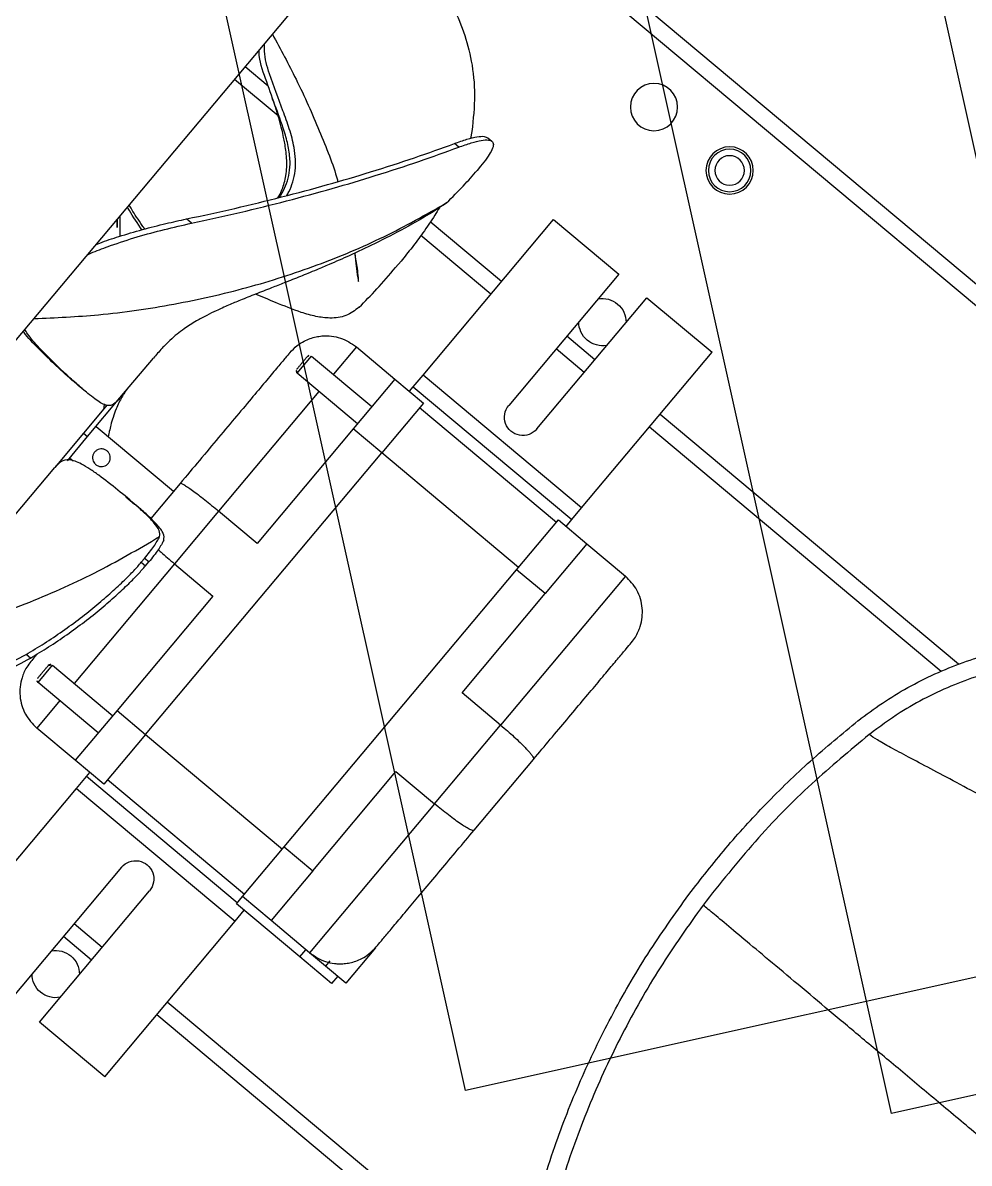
# Model space of a CAD drawing. Header units: metres. Extents: x 822482 to 822767, y 9662202 to 9662512.
# Drawn here: x 822652.085 to 822652.2476, y 9662450.0434 to 9662450.2394 of the extents above; entities that cross this region are included whole.
import ezdxf

# ---------------------------------------------------------------- set-up
doc = ezdxf.new("R2010")
doc.units = ezdxf.units.M
doc.layers.add('ARQ_NE_COTAS', color=7, linetype='Continuous', true_color=0x000000)
doc.layers.add('ARQ_NE_EQUIPAMENTOS', color=7, linetype='Continuous')

# ---------------------------------------------------------------- blocks, each defined once
blk = doc.blocks.new('fermentadora')
at = {"color": 8, "linetype": 'Continuous', "lineweight": 25}
for p, q in [((2278.18447311232, 2191.632093976483), (2278.184441354881, 2191.555622887439)), ((2278.187316791171, 2191.632498376889), (2278.187284865299, 2191.555621706567)), ((2278.319130250453, 2191.62247238693), (2278.31910246551, 2191.555566964449)), ((2278.316286099423, 2191.620967432202), (2278.316258939959, 2191.555568145327)), ((2278.3000491259, 2191.618485384352), (2278.300030253692, 2191.618481472798)), ((2278.300648134843, 2191.61549815831), (2278.300667173524, 2191.615502100061)), ((2278.368279713145, 2191.615565196493), (2278.36821615662, 2191.462522733454)), ((2278.371123236805, 2191.615564015615), (2278.37105968028, 2191.462521552576)), ((2278.209483402319, 2191.577040466541), (2278.209481504481, 2191.572470521248)), ((2278.217430020017, 2191.577037166415), (2278.209483402319, 2191.577040466541)), ((2278.243779539209, 2191.577026223806), (2278.259680507457, 2191.577019620343)), ((2278.207857775763, 2191.575213161697), (2278.20785482357, 2191.568104355385)), ((2278.209482643183, 2191.57521248691), (2278.207857775763, 2191.575213161697)), ((2278.209481504481, 2191.572470521248), (2278.209480028383, 2191.568916114309)), ((2278.210622198515, 2191.572470047533), (2278.209481504481, 2191.572470521248)), ((2278.209480028383, 2191.568916114309), (2278.209476443576, 2191.5602839929)), ((2278.242891427126, 2191.568902238994), (2278.209480028383, 2191.568916114309)), ((2278.242887842319, 2191.560270117585), (2278.242891427126, 2191.568902238994)), ((2278.242891427126, 2191.568902238994), (2278.260561886799, 2191.568894900684)), ((2278.260561886799, 2191.568894900684), (2278.260558301993, 2191.560262779275)), ((2278.293973277976, 2191.568881025372), (2278.260561886799, 2191.568894900684)), ((2278.293969693169, 2191.560248903963), (2278.293973277976, 2191.568881025372)), ((2278.20785482357, 2191.568104355385), (2278.207848919181, 2191.553886740871)), ((2278.20785482357, 2191.568104355385), (2278.20947969099, 2191.568103680599)), ((2278.209476443576, 2191.5602839929), (2278.209473786601, 2191.553886066085)), ((2278.22064743357, 2191.560279353735), (2278.209476443576, 2191.5602839929)), ((2278.220644776595, 2191.553881426919), (2278.22064743357, 2191.560279353735)), ((2278.22064743357, 2191.560279353735), (2278.242887842319, 2191.560270117585)), ((2278.260558301993, 2191.560262779275), (2278.282798710742, 2191.560253543125)), ((2278.282798710742, 2191.560253543125), (2278.282796053767, 2191.55385561631)), ((2278.293969693169, 2191.560248903963), (2278.282798710742, 2191.560253543125)), ((2278.293967036194, 2191.553850977148), (2278.293969693169, 2191.560248903963)), ((2278.170528395442, 2191.555628665309), (2278.170522322356, 2191.541004833939)), ((2278.170528395442, 2191.555628665309), (2278.205418055205, 2191.555614176091)), ((2278.205403294234, 2191.520070140751), (2278.205418055205, 2191.555614176091)), ((2278.205418055205, 2191.555614176091), (2278.207849636143, 2191.555613166287)), ((2278.293967753156, 2191.555577402565), (2278.295485170252, 2191.555576772401)), ((2278.295470409281, 2191.520032737061), (2278.295485170252, 2191.555576772401)), ((2278.295485170252, 2191.555576772401), (2278.298125757619, 2191.5555756758)), ((2278.298125757619, 2191.5555756758), (2278.298110996648, 2191.520031640459)), ((2278.298125757619, 2191.5555756758), (2278.333015417383, 2191.555561186583)), ((2278.333009344298, 2191.540937355213), (2278.333015417383, 2191.555561186583)), ((2278.207848919181, 2191.553886740871), (2278.209473786601, 2191.553886066085)), ((2278.208057933177, 2191.55388665407), (2278.208043889168, 2191.520069044147)), ((2278.209473786601, 2191.553886066085), (2278.220644776595, 2191.553881426919)), ((2278.209981567128, 2191.55388585521), (2278.209968822084, 2191.523196120555)), ((2278.220124251024, 2191.523191903139), (2278.220136996068, 2191.553881637794)), ((2278.220644776595, 2191.553881426919), (2278.282796053767, 2191.55385561631)), ((2278.282796053767, 2191.55385561631), (2278.293967036194, 2191.553850977148)), ((2278.283303826727, 2191.553855405439), (2278.283291081684, 2191.523165670784)), ((2278.29344651819, 2191.523161453365), (2278.293459263234, 2191.553851188019)), ((2278.170522322356, 2191.541004833939), (2278.199973093523, 2191.540992603421)), ((2278.184435281796, 2191.54099905607), (2278.184432666995, 2191.534702683941)), ((2278.187278792214, 2191.540997875198), (2278.187276177413, 2191.534701503069)), ((2278.303558573131, 2191.540949585732), (2278.333009344298, 2191.540937355213)), ((2278.316252866874, 2191.540944313958), (2278.316250252073, 2191.534647941829)), ((2278.319096392424, 2191.540943133079), (2278.319093777624, 2191.534646760951)), ((2278.199970478722, 2191.534696231292), (2278.170519707556, 2191.534708461811)), ((2278.333006729497, 2191.534640983085), (2278.303555958331, 2191.534653213603)), ((2278.333000656412, 2191.520017151242), (2278.333006729497, 2191.534640983085)), ((2278.208953276163, 2191.523196542298), (2278.208950619188, 2191.516798615483)), ((2278.220124251024, 2191.523191903139), (2278.208953276163, 2191.523196542298)), ((2278.220121594049, 2191.516793976324), (2278.220124251024, 2191.523191903139)), ((2278.220124251024, 2191.523191903139), (2278.283291081684, 2191.523165670784)), ((2278.283291081684, 2191.523165670784), (2278.283288424709, 2191.516767743969)), ((2278.294462064111, 2191.523161031621), (2278.283291081684, 2191.523165670784)), ((2278.294459407136, 2191.516763104806), (2278.294462064111, 2191.523161031621)), ((2278.17051363447, 2191.520084629969), (2278.205403294234, 2191.520070140751)), ((2278.205403294234, 2191.520070140751), (2278.208043889168, 2191.520069044147)), ((2278.208043889168, 2191.520069044147), (2278.208951977198, 2191.52006866703)), ((2278.294460765146, 2191.520033156353), (2278.295470409281, 2191.520032737061)), ((2278.295470409281, 2191.520032737061), (2278.298110996648, 2191.520031640459)), ((2278.298110996648, 2191.520031640459), (2278.333000656412, 2191.520017151242)), ((2278.316244178987, 2191.520024109987), (2278.316237657555, 2191.504320669952)), ((2278.319087704539, 2191.520022929108), (2278.319081073719, 2191.504056087856)), ((2278.208950619188, 2191.516798615483), (2278.208947034381, 2191.508166493128)), ((2278.220121594049, 2191.516793976324), (2278.208950619188, 2191.516798615483)), ((2278.21510571213, 2191.516796059354), (2278.215100102961, 2191.503289327173)), ((2278.2189591593, 2191.503287724558), (2278.218964768469, 2191.516794456738)), ((2278.245797371485, 2191.516783313511), (2278.220121594049, 2191.516793976324)), ((2278.245793786678, 2191.508151191156), (2278.245797371485, 2191.516783313511)), ((2278.257612654839, 2191.516778406779), (2278.257609070032, 2191.508146284424)), ((2278.283288424709, 2191.516767743969), (2278.257612654839, 2191.516778406779)), ((2278.294459407136, 2191.516763104806), (2278.283288424709, 2191.516767743969)), ((2278.28444525029, 2191.516767263554), (2278.284439641121, 2191.503260531373)), ((2278.288298705026, 2191.503258928755), (2278.288304314195, 2191.516765660936)), ((2278.294455822329, 2191.508130982451), (2278.294459407136, 2191.516763104806)), ((2278.215102127323, 2191.508163936999), (2278.208947034381, 2191.508166493128)), ((2278.245793786678, 2191.508151191156), (2278.218961183662, 2191.508162334384)), ((2278.257609070032, 2191.508146284424), (2278.245793786678, 2191.508151191156)), ((2278.284441665483, 2191.508135141199), (2278.257609070032, 2191.508146284424)), ((2278.294455822329, 2191.508130982451), (2278.288300729388, 2191.508133538581)), ((2278.24233407715, 2191.503616503622), (2278.242334469731, 2191.504561829647)), ((2278.242334469731, 2191.504561829647), (2278.243197870654, 2191.504561471088)), ((2278.243197870654, 2191.504561471088), (2278.243197478072, 2191.503616145063)), ((2278.310681221676, 2191.504533446138), (2278.309230108868, 2191.504534048767)), ((2278.323381901746, 2191.50410982586), (2278.320718252296, 2191.503328156557)), ((2278.331980019498, 2191.504524601028), (2278.33102909056, 2191.504524995936)), ((2278.215100102961, 2191.503289327173), (2278.2189591593, 2191.503287724558)), ((2278.24233407715, 2191.503616503622), (2278.243197478072, 2191.503616145063)), ((2278.284439641121, 2191.503260531373), (2278.288298705026, 2191.503258928755)), ((2278.336501778026, 2191.502308547005), (2278.336502173297, 2191.503260347969)), ((2278.257017802617, 2191.500022178228), (2278.249147802198, 2191.500025446536)), ((2278.255245245787, 2191.482657112429), (2278.255252457575, 2191.500022911353)), ((2278.335594004189, 2191.499539985557), (2278.334487007919, 2191.500116387741)), ((2278.217460627623, 2191.499589044798), (2278.217460224302, 2191.498617856847)), ((2278.332047663023, 2191.499541458306), (2278.332047259702, 2191.498570270355)), ((2278.249267744485, 2191.494340497281), (2278.249268558461, 2191.496300529357)), ((2278.247536954284, 2191.482660313581), (2278.252971499773, 2191.482658056686)), ((2278.248136787104, 2191.483497145853), (2278.248136439475, 2191.482660064623)), ((2278.252971120205, 2191.48174406687), (2278.252971499773, 2191.482658056686)), ((2278.252971499773, 2191.482658056686), (2278.261612091757, 2191.482654468361)), ((2278.261612091757, 2191.482654468361), (2278.270555551257, 2191.48265075426)), ((2278.213172975882, 2191.481760594517), (2278.245246424767, 2191.481747274835)), ((2278.252971120205, 2191.48174406687), (2278.245246424767, 2191.481747274835)), ((2278.259287528611, 2191.481741443749), (2278.252971120205, 2191.48174406687)), ((2278.259014623231, 2191.481265979036), (2278.258271498441, 2191.481741865693)), ((2278.258665562524, 2191.477384435911), (2278.2586648953, 2191.475777777012)), ((2278.292534066051, 2191.47277029531), (2278.29253359314, 2191.471631538272)), ((2278.316224369806, 2191.47232411452), (2278.316220308388, 2191.462544326647)), ((2278.319065976962, 2191.467703489016), (2278.319063833939, 2191.462543145768)), ((2278.28549994971, 2191.462557084408), (2278.282883678912, 2191.464758387112)), ((2278.088230725896, 2191.462639007726), (2278.413204750863, 2191.462504050281))]:
    blk.add_line(p, q, dxfattribs=at)
for centre, radius in [((2278.358904404827, 2191.5377784145), 0.004062175800460995), ((2278.358904404827, 2191.5377784145), 0.003655958220415271), ((2278.358904404827, 2191.5377784145), 0.002538859875288374), ((2278.358897361735, 2191.520818831996), 0.004062175800460995)]:
    blk.add_circle(centre, radius, dxfattribs=at)
for centre, radius, start, end in [((2278.178645369226, 2191.537853273711), 0.004062175800460743, 129.1711732383069, 230.7812383895939), ((2278.178645369226, 2191.537853273711), 0.004062175800460743, 309.1711732383069, 50.78123838959391), ((2278.199971790339, 2191.537844417128), 0.003148186245357538, 269.9762058136379, 89.9762058136379), ((2278.303557264318, 2191.537801399441), 0.003148186245357538, 89.97620581363446, 269.9762058219107), ((2278.324883685432, 2191.537792542858), 0.004062175800461009, 129.1711732383069, 230.7812383895939), ((2278.324883685432, 2191.537792542858), 0.004062175800461191, 309.1711732473309, 50.78123838959391), ((2278.215607871952, 2191.503289115507), 0.0005077719750574439, 179.9762057788888, 269.9762057788674), ((2278.218451394767, 2191.503287934629), 0.0005077719750577326, 269.9762057788888, 359.9762058302014), ((2278.284947410177, 2191.503260319707), 0.0005077719750574439, 179.9762057788674, 269.9762057788888), ((2278.287790932992, 2191.503259138829), 0.0005077719750577326, 269.97620583018, 359.97620583018)]:
    blk.add_arc(centre, radius, start, end, dxfattribs=at)
for points, knots in [([(2278.259262132217, 2191.699494405058), (2278.259260770341, 2191.696215042799), (2278.259258070371, 2191.689713584942), (2278.259254102131, 2191.680158165959), (2278.259250287905, 2191.670973609107), (2278.259246655973, 2191.662228011933), (2278.259243234607, 2191.653989451881), (2278.259240051902, 2191.646325579284), (2278.259237038699, 2191.639069864498), (2278.259234258479, 2191.632375166669), (2278.259231784491, 2191.626417868733), (2278.259229754156, 2191.621528874744), (2278.259228157345, 2191.617683794565), (2278.259227539875, 2191.616196943454), (2278.259227228231, 2191.615446513262)], [0, 0, 0, 0, 0.08251177548077061, 0.1635826690788737, 0.2436112527101865, 0.3229204190489153, 0.4017728500327702, 0.4803857036723868, 0.5589522846050654, 0.6455360673659534, 0.7325636863233295, 0.8203606974670938, 0.9093340581718993, 1, 1, 1, 1]), ([(2278.310886652225, 2191.699472966072), (2278.310845788391, 2191.696284551079), (2278.310764442962, 2191.689937545279), (2278.310179618743, 2191.680615850226), (2278.309341075075, 2191.671645484262), (2278.308279720674, 2191.663102378394), (2278.3070724869, 2191.655060921696), (2278.305783234475, 2191.647595544208), (2278.30451500341, 2191.640969531985), (2278.303328621756, 2191.635188641626), (2278.302270724712, 2191.630245573528), (2278.301355206094, 2191.626023212487), (2278.300641407161, 2191.622603759518), (2278.300149458353, 2191.619959675598), (2278.30008262103, 2191.618977563851), (2278.3000491259, 2191.618485384352)], [0, 0, 0, 0, 0.08042245594167995, 0.160092646465706, 0.2395328294650312, 0.319052676671837, 0.3987896533310471, 0.478755387589947, 0.5588810452344537, 0.6323887383788677, 0.7058720749111222, 0.7792962466843728, 0.8526897469852779, 0.9261763370227118, 1, 1, 1, 1]), ([(2278.259227228231, 2191.615446513262), (2278.254884951275, 2191.615793700434), (2278.246170248615, 2191.616490485324), (2278.233280005393, 2191.618903896408), (2278.220596225941, 2191.622309171726), (2278.209094384369, 2191.626469709768), (2278.198737773055, 2191.63110921925), (2278.189464728961, 2191.636041191904), (2278.180450552389, 2191.641565345786), (2278.174753906592, 2191.645777381181), (2278.171905671579, 2191.647883333897)], [0, 0, 0, 0, 0.1381538409446789, 0.2772668941138395, 0.4154207026737761, 0.5545338128469527, 0.6649023904288535, 0.7752711521173367, 0.8876390430782375, 1, 1, 1, 1]), ([(2278.170044305842, 2191.645471433956), (2278.172771966622, 2191.643449736578), (2278.17822744421, 2191.639406226176), (2278.187783410815, 2191.633464575397), (2278.19865686187, 2191.627686797246), (2278.210593613886, 2191.622585508845), (2278.222518606845, 2191.618569062306), (2278.234425338338, 2191.615555585366), (2278.246622002374, 2191.613380925752), (2278.254912107383, 2191.612730061324), (2278.259057158756, 2191.612404629199)], [0, 0, 0, 0, 0.1056536972027003, 0.2113134379888614, 0.3499453045752429, 0.4885770497406311, 0.6149215892378388, 0.7412660724800597, 0.8706330715338071, 1, 1, 1, 1]), ([(2278.336416900116, 2191.641593404383), (2278.334655599688, 2191.639428673119), (2278.331099003772, 2191.635057428865), (2278.325526533941, 2191.630248041734), (2278.320415731574, 2191.626678710111), (2278.315965714677, 2191.624100436632), (2278.311267639851, 2191.621896094154), (2278.305963745547, 2191.619901283908), (2278.30215711179, 2191.618990014651), (2278.3000491259, 2191.618485384352)], [0, 0, 0, 0, 0.1899143162823898, 0.3834941905601287, 0.4990316427533288, 0.6145691286827667, 0.7334933503361901, 0.8524175707398736, 1, 1, 1, 1]), ([(2278.300667173524, 2191.615502100061), (2278.302323591576, 2191.615885694581), (2278.305636431991, 2191.616652884621), (2278.310512303823, 2191.618315789921), (2278.315287331814, 2191.620357237659), (2278.319878726089, 2191.622787510843), (2278.324219357596, 2191.62555602157), (2278.328328349622, 2191.62865905222), (2278.332200486949, 2191.632119206275), (2278.335755544461, 2191.635819284704), (2278.337842903327, 2191.638477462464), (2278.33885234059, 2191.639762945151)], [0, 0, 0, 0, 0.1102813077714468, 0.2205629026289396, 0.3337830899291532, 0.4470022605956246, 0.557280674610046, 0.6675589801990739, 0.7807709265549437, 0.8939818161749041, 1, 1, 1, 1]), ([(2278.300030253692, 2191.618481472798), (2278.295772628473, 2191.617708926132), (2278.286933209623, 2191.616105012401), (2278.273266655855, 2191.61503726784), (2278.263919376188, 2191.61530973845), (2278.259227228231, 2191.615446513262)], [0, 0, 0, 0, 0.3163722212025333, 0.6568324903068049, 1, 1, 1, 1]), ([(2278.259057158756, 2191.612404629199), (2278.262442862, 2191.612276517396), (2278.269227906842, 2191.612019777728), (2278.279581966817, 2191.612472155573), (2278.290092146016, 2191.613520281568), (2278.297124246288, 2191.614837886939), (2278.300648134843, 2191.61549815831)], [0, 0, 0, 0, 0.2429789983752114, 0.4869367692565724, 0.7428964921329115, 0.9999999999999999, 0.9999999999999999, 0.9999999999999999, 0.9999999999999999]), ([(2278.209480028383, 2191.568916114309), (2278.209593464169, 2191.569961332663), (2278.209765669267, 2191.571548062337), (2278.210663106477, 2191.573190544545), (2278.211304670184, 2191.574065462006), (2278.211900646232, 2191.574722579984), (2278.212627469118, 2191.575362009718), (2278.213508680782, 2191.575957767899), (2278.214589138649, 2191.576490458058), (2278.215961871812, 2191.576936606877), (2278.217024595973, 2191.577001489148), (2278.217607754551, 2191.577037092604)], [0, 0, 0, 0, 0.2437803412622479, 0.3700791324720453, 0.4342880339531838, 0.4991574483933222, 0.5785587162980639, 0.6619154707634388, 0.7492347605913918, 0.8623952423314388, 1, 1, 1, 1]), ([(2278.217607754551, 2191.577037092604), (2278.21802340072, 2191.577036919992), (2278.218866967905, 2191.577036569669), (2278.220934243042, 2191.577035711157), (2278.223600143291, 2191.577034604044), (2278.226872302339, 2191.577033245159), (2278.230642903905, 2191.577031679278), (2278.234800060205, 2191.577029952866), (2278.23919086659, 2191.577028129421), (2278.24226489795, 2191.577026852816), (2278.243779539209, 2191.577026223806)], [0, 0, 0, 0, 0.1207536575776386, 0.2450734081592683, 0.3718947993070997, 0.500000203033318, 0.6281062328804654, 0.7549252442779555, 0.8792464053832464, 1, 1, 1, 1]), ([(2278.243779539209, 2191.577026223806), (2278.243733852278, 2191.577009296368), (2278.243647734824, 2191.576977389042), (2278.243530976276, 2191.576743597112), (2278.243403593422, 2191.576346933532), (2278.243271650407, 2191.575693425416), (2278.243137085846, 2191.574665831973), (2278.243030430689, 2191.573421376048), (2278.242922907394, 2191.571534578644), (2278.242903928798, 2191.569947612787), (2278.242891427126, 2191.568902238994)], [0, 0, 0, 0, 0.094561286016667, 0.1782430360188313, 0.2510322056188599, 0.3804169021772828, 0.5009265909340891, 0.6298580195924678, 0.7561782918590595, 1, 1, 1, 1]), ([(2278.260561886799, 2191.568894900684), (2278.260550300802, 2191.569940183265), (2278.26053271223, 2191.571527015005), (2278.260440194942, 2191.573169819097), (2278.260373361754, 2191.574045129505), (2278.260310655297, 2191.574702468828), (2278.260233072625, 2191.575342218342), (2278.260138150464, 2191.575938393747), (2278.260020428721, 2191.576471620201), (2278.259867829312, 2191.576918351472), (2278.259746876539, 2191.576983740269), (2278.259680507457, 2191.577019620343)], [0, 0, 0, 0, 0.2437809539177258, 0.3700811269661602, 0.434286303629595, 0.499159061339421, 0.5785641941043574, 0.6619196383309031, 0.7492348107336149, 0.8624003796076661, 1, 1, 1, 1]), ([(2278.259680507457, 2191.577019620343), (2278.261195151067, 2191.577018991331), (2278.264269187011, 2191.577017714724), (2278.268659999455, 2191.577015891277), (2278.272817150812, 2191.577014164867), (2278.276587760679, 2191.577012598982), (2278.279859908193, 2191.577011240102), (2278.282525822282, 2191.577010132984), (2278.284593084048, 2191.577009274476), (2278.285436652668, 2191.577008924154), (2278.285852299681, 2191.577008751541)], [0, 0, 0, 0, 0.1207537511225252, 0.2450750584420693, 0.3718938758741383, 0.5000000214533948, 0.6281052669737991, 0.75492673257345, 0.8792463716599771, 1, 1, 1, 1]), ([(2278.285852299681, 2191.577008751541), (2278.286252512701, 2191.576991642619), (2278.287006854526, 2191.576959394853), (2278.288047624154, 2191.576725161481), (2278.289192029619, 2191.576327966821), (2278.29040422559, 2191.575673986285), (2278.291652118566, 2191.574645774651), (2278.29266237417, 2191.573400879555), (2278.293688652241, 2191.571513540289), (2278.293860245096, 2191.569926471045), (2278.293973277976, 2191.568881025372)], [0, 0, 0, 0, 0.09456208736984237, 0.1782354249763932, 0.2510145516195524, 0.3804048520437807, 0.5009156432335878, 0.6298516592649024, 0.7561732215805674, 0.9999999999999999, 0.9999999999999999, 0.9999999999999999, 0.9999999999999999]), ([(2278.217068012677, 2191.500038768851), (2278.216666788729, 2191.500055965625), (2278.215910747386, 2191.500088370152), (2278.214868357079, 2191.500323528302), (2278.213722976723, 2191.500721873778), (2278.212510425999, 2191.501377267058), (2278.211263423617, 2191.50240660277), (2278.21025482082, 2191.503651538132), (2278.209230786464, 2191.505537550786), (2278.209059732977, 2191.507122348865), (2278.208947034381, 2191.508166493128)], [0, 0, 0, 0, 0.09461583807985965, 0.1782881741414317, 0.2510078603623647, 0.3803626088959502, 0.5009056656530081, 0.6297539453961435, 0.7560633755518067, 1, 1, 1, 1]), ([(2278.245857381984, 2191.504452055608), (2278.245849162351, 2191.504665654325), (2278.245806031869, 2191.505786460443), (2278.245799264417, 2191.507093357377), (2278.245793786678, 2191.508151191156)], [0, 0, 0, 0, 0.1905759734668221, 1, 1, 1, 1]), ([(2278.257017802617, 2191.500022178228), (2278.257048225664, 2191.500039197806), (2278.257105555491, 2191.500071269855), (2278.257183260723, 2191.500305959921), (2278.25726803179, 2191.500703756962), (2278.257355816317, 2191.501358688038), (2278.257445313979, 2191.502387394838), (2278.257516256025, 2191.503631923352), (2278.257587840659, 2191.50551746806), (2278.2576006383, 2191.507102189666), (2278.257609070032, 2191.508146284424)], [0, 0, 0, 0, 0.0946115702315391, 0.1782880246555324, 0.2510116486779863, 0.3803608925121301, 0.5009066368759314, 0.629753533524515, 0.7560628987584507, 1, 1, 1, 1]), ([(2278.286328096161, 2191.500010006048), (2278.286912601168, 2191.50004577671), (2278.287977290031, 2191.500110933765), (2278.289351567395, 2191.500558551934), (2278.290432422744, 2191.501092295838), (2278.291313442479, 2191.501689196571), (2278.292245053108, 2191.502508835708), (2278.293144307923, 2191.503617209026), (2278.294169870712, 2191.505502247081), (2278.2943422503, 2191.507086921874), (2278.294455822329, 2191.508130982451)], [0, 0, 0, 0, 0.1376763853117979, 0.2507805964176741, 0.3380847114335713, 0.421457890659744, 0.5009026948023019, 0.6297529617738037, 0.7560633018602785, 1, 1, 1, 1]), ([(2278.217460627623, 2191.499589044798), (2278.21860757865, 2191.499991517806), (2278.220901177589, 2191.500796357459), (2278.224557032626, 2191.501838906542), (2278.228243529106, 2191.502730200688), (2278.231820155991, 2191.503445510299), (2278.235161428647, 2191.503981272415), (2278.238032924793, 2191.504328601889), (2278.240463857396, 2191.504526916555), (2278.241710937889, 2191.504550192054), (2278.242334469731, 2191.504561829647)], [0, 0, 0, 0, 0.1317706478884293, 0.2635064716007725, 0.3955404345724782, 0.5275465073267668, 0.6544424656419461, 0.7813251077412164, 0.8906640276073263, 1, 1, 1, 1]), ([(2278.247728679076, 2191.504141232301), (2278.247159319248, 2191.504262526166), (2278.246006917662, 2191.504508028634), (2278.244141601668, 2191.504543516493), (2278.243197870654, 2191.504561471088)], [0, 0, 0, 0, 0.494063731213952, 0.9999999999999999, 0.9999999999999999, 0.9999999999999999, 0.9999999999999999]), ([(2278.24772867908, 2191.50414124365), (2278.248028970034, 2191.503939637168), (2278.248628803075, 2191.503536926969), (2278.249033570669, 2191.50168757173), (2278.249215400593, 2191.499470458182), (2278.249280469072, 2191.497671178045), (2278.249258764052, 2191.496563039653), (2278.249253622404, 2191.49630053556)], [0, 0, 0, 0, 0.2528714122879911, 0.5051122126903687, 0.716290644754775, 0.9327928104422142, 1, 1, 1, 1]), ([(2278.262565354815, 2191.462566608845), (2278.265076571688, 2191.465302627901), (2278.270610936318, 2191.471332424554), (2278.279867010602, 2191.479539912285), (2278.290119919011, 2191.487347610381), (2278.300841009112, 2191.494069391476), (2278.311921251435, 2191.499800387149), (2278.319561683378, 2191.502673338124), (2278.323381901741, 2191.504109814511)], [0, 0, 0, 0, 0.1424648615206575, 0.3139722815093291, 0.4854787053099658, 0.6569858598875125, 0.8284928226207433, 0.9999999999999999, 0.9999999999999999, 0.9999999999999999, 0.9999999999999999]), ([(2278.299972833579, 2191.504119547339), (2278.299082162581, 2191.503918596149), (2278.297303058092, 2191.50351719859), (2278.295363459151, 2191.501666555618), (2278.293944427962, 2191.499457266074), (2278.292602335199, 2191.496465285724), (2278.291458532148, 2191.492833028363), (2278.290610533329, 2191.490193603675), (2278.2902339656, 2191.489021524021)], [0, 0, 0, 0, 0.1553438859633841, 0.3102975233206236, 0.4400315508838061, 0.5730317479872739, 0.8103977720686947, 1, 1, 1, 1]), ([(2278.299972833574, 2191.50411953599), (2278.301402414026, 2191.504239999721), (2278.304295936106, 2191.50448382263), (2278.307572414991, 2191.5045171747), (2278.309230108868, 2191.504534048767)], [0, 0, 0, 0, 0.4940623959717197, 0.9999999999999999, 0.9999999999999999, 0.9999999999999999, 0.9999999999999999]), ([(2278.306629137031, 2191.49755194998), (2278.306061264261, 2191.498240722671), (2278.303896230672, 2191.50086669118), (2278.301638429618, 2191.502738608872), (2278.299972833574, 2191.50411953599)], [0, 0, 0, 0, 0.262292822199244, 1, 1, 1, 1]), ([(2278.321952504062, 2191.503690357938), (2278.321449072517, 2191.50376946817), (2278.319772552465, 2191.504032919855), (2278.316973923949, 2191.504290661581), (2278.313682440595, 2191.504497718626), (2278.311681620493, 2191.504521537056), (2278.310681221676, 2191.504533446138)], [0, 0, 0, 0, 0.136125921415905, 0.4533244674707315, 0.726665303095927, 1, 1, 1, 1]), ([(2278.323381901741, 2191.504109814511), (2278.324773649025, 2191.504230293954), (2278.327590594007, 2191.504474148542), (2278.329873887225, 2191.504507913156), (2278.33102909056, 2191.504524995936)], [0, 0, 0, 0, 0.494062643538729, 1, 1, 1, 1]), ([(2278.332047663023, 2191.499541458306), (2278.332733005906, 2191.499944122762), (2278.334103511301, 2191.500749345699), (2278.335524337099, 2191.501792833792), (2278.336379176302, 2191.502685293258), (2278.336601793529, 2191.503401985327), (2278.336181541315, 2191.503939331266), (2278.335209107243, 2191.504288240051), (2278.333807733169, 2191.504488154198), (2278.33258925566, 2191.504512452119), (2278.331980019498, 2191.504524601028)], [0, 0, 0, 0, 0.1317692747261255, 0.2635038700109661, 0.3955390120489606, 0.5275462574565583, 0.6544401380933674, 0.7813250003041485, 0.8906629654908857, 1, 1, 1, 1]), ([(2278.184938121166, 2191.462598846415), (2278.187180525835, 2191.464934095348), (2278.192601272796, 2191.47057928229), (2278.201916126715, 2191.478456109961), (2278.2126988013, 2191.486321790854), (2278.223985688548, 2191.493087175327), (2278.235653981244, 2191.498856776349), (2278.243703523259, 2191.501748120573), (2278.247728285615, 2191.503193789577)], [0, 0, 0, 0, 0.1236570018557028, 0.2989261154474636, 0.4741945921454704, 0.6494629619295371, 0.8247318577207554, 1, 1, 1, 1]), ([(2278.215607657483, 2191.502781343344), (2278.215626760115, 2191.502781335411), (2278.215656265794, 2191.502781323158), (2278.215833300579, 2191.502781249638), (2278.216017142826, 2191.50278117329), (2278.216243332992, 2191.502781079357), (2278.21657460582, 2191.502780941783), (2278.21702943169, 2191.5027807529), (2278.217484389682, 2191.502780563962), (2278.217815709555, 2191.502780426369), (2278.218041942741, 2191.502780332418), (2278.218225633135, 2191.502780256134), (2278.218402606491, 2191.502780182639), (2278.218432084868, 2191.502780170397), (2278.218451183035, 2191.502780162466)], [0, 0, 0, 0, 0.119723246674927, 0.184922980690592, 0.2499926168943802, 0.3151948291070171, 0.3802806291089214, 0.5000006911180207, 0.6197174127710036, 0.6849218407118749, 0.7500079811163426, 0.8152049234451777, 0.8802767533250729, 1, 1, 1, 1]), ([(2278.217460224302, 2191.498617856847), (2278.21860717097, 2191.499022468924), (2278.220900759814, 2191.499831585662), (2278.224557177499, 2191.500879751844), (2278.228244625353, 2191.501775850014), (2278.231822120383, 2191.502494934517), (2278.235163723802, 2191.503033373233), (2278.238034648854, 2191.503382298475), (2278.240464561354, 2191.503581450217), (2278.241710905243, 2191.503604819154), (2278.24233407715, 2191.503616503622)], [0, 0, 0, 0, 0.1318144161236902, 0.2635938378879379, 0.3956747943993114, 0.5277258851527403, 0.6546151717670149, 0.7814883587618145, 0.8907441859068644, 1, 1, 1, 1]), ([(2278.243197478072, 2191.503616145063), (2278.244120288276, 2191.503598935254), (2278.245988124342, 2191.503564101329), (2278.24714365066, 2191.503318201721), (2278.247728285615, 2191.503193789577)], [0, 0, 0, 0, 0.4940531033495555, 1, 1, 1, 1]), ([(2278.24772828562, 2191.503193800927), (2278.248004370084, 2191.503011990666), (2278.248556061157, 2191.502648684826), (2278.24895456101, 2191.500949563268), (2278.249162077151, 2191.498919017567), (2278.249275386698, 2191.496158953613), (2278.249275287029, 2191.492556800822), (2278.249156328208, 2191.489066177235), (2278.248934225735, 2191.486509941221), (2278.248621793419, 2191.484446933948), (2278.247970403009, 2191.482641804533), (2278.246802016952, 2191.481822731478), (2278.245742430277, 2191.481771334426), (2278.245246424767, 2191.481747274835)], [0, 0, 0, 0, 0.0844774918079819, 0.1688087674767535, 0.2394168756204911, 0.3117705209730541, 0.4425413575966657, 0.5734509975975672, 0.6359685160915907, 0.6994595435577419, 0.8039855494391175, 0.9082432329014222, 1, 1, 1, 1]), ([(2278.320716347972, 2191.503333953204), (2278.318954066043, 2191.502700356857), (2278.315373237894, 2191.501412935362), (2278.310370004128, 2191.499292399889), (2278.305988330707, 2191.49728389191), (2278.30272101625, 2191.495680314705), (2278.300425623232, 2191.494507718227), (2278.298857648528, 2191.493688125604), (2278.297531473906, 2191.492985124847), (2278.296241760587, 2191.492293785094), (2278.294681841187, 2191.49144958934), (2278.292679058495, 2191.490356079901), (2278.290307723501, 2191.489057518794), (2278.287986924127, 2191.487807797398), (2278.286130262701, 2191.486845835609), (2278.284776648508, 2191.486176622488), (2278.283550686777, 2191.485595185197), (2278.282017747845, 2191.484913128647), (2278.28005281339, 2191.484127412709), (2278.27812204809, 2191.483513165627), (2278.276269280198, 2191.483094519362), (2278.274573879215, 2191.482833651286), (2278.272595916116, 2191.482670836017), (2278.27128846421, 2191.482657967764), (2278.270555551257, 2191.48265075426)], [0, 0, 0, 0, 0.1100812658271573, 0.2236770909804485, 0.3166950795698111, 0.3892636405099809, 0.4326850818718975, 0.4631937658241335, 0.4882894807778355, 0.5144852574630635, 0.5418259755352794, 0.5826745301240911, 0.6335651569283941, 0.6820513232022174, 0.7190819569551624, 0.7397300856788914, 0.7583786997760597, 0.7878813402454727, 0.8207805398504012, 0.8627445968346922, 0.8880073814647724, 0.917615498343696, 0.953818057793033, 1, 1, 1, 1]), ([(2278.284947195643, 2191.502752547545), (2278.284966296883, 2191.502752539612), (2278.284995800536, 2191.50275252736), (2278.285172847018, 2191.502752453835), (2278.285356687794, 2191.502752377488), (2278.285582867481, 2191.502752283558), (2278.285914146274, 2191.502752145983), (2278.286368968133, 2191.502751957101), (2278.286823925917, 2191.502751768163), (2278.287155247515, 2191.50275163057), (2278.287381481514, 2191.502751536618), (2278.287565169773, 2191.502751460334), (2278.287742156741, 2191.502751386834), (2278.287771627842, 2191.502751374595), (2278.287790721195, 2191.502751366666)], [0, 0, 0, 0, 0.1197232515169425, 0.1849237704030287, 0.2499934092384543, 0.3151929891106499, 0.3802818108012984, 0.4999985372960328, 0.6197169339684697, 0.68492136454643, 0.7500075075832028, 0.815204452548824, 0.8802770670544986, 1, 1, 1, 1]), ([(2278.332047259702, 2191.498570270355), (2278.33273356398, 2191.498975329302), (2278.334105983405, 2191.49978533557), (2278.335512619792, 2191.500830594201), (2278.336371313453, 2191.501691312027), (2278.336429417604, 2191.50211583251), (2278.336455797065, 2191.5023085661)], [0, 0, 0, 0, 0.2607617112512129, 0.5214515622502757, 0.7827375544351846, 0.9999999999999999, 0.9999999999999999, 0.9999999999999999, 0.9999999999999999]), ([(2278.218783631396, 2191.500038056377), (2278.218603706257, 2191.500038131097), (2278.217738539226, 2191.50003849039), (2278.217364368609, 2191.500038645778), (2278.217068012677, 2191.500038768851)], [0, 0, 0, 0, 0.2079657824070577, 0.9999999999999999, 0.9999999999999999, 0.9999999999999999, 0.9999999999999999]), ([(2278.286328096161, 2191.500010006048), (2278.285983263755, 2191.500010149252), (2278.28528034365, 2191.500010441166), (2278.283181153071, 2191.500011312932), (2278.280285792434, 2191.500012515337), (2278.276582034854, 2191.500014053459), (2278.272223604445, 2191.500015863458), (2278.26738435168, 2191.500017873136), (2278.262287470929, 2191.500019989804), (2278.258752137965, 2191.500021457981), (2278.257017802617, 2191.500022178228)], [0, 0, 0, 0, 0.1194990291017785, 0.2435915784474587, 0.3709471918261807, 0.4999994190713147, 0.6290507743073632, 0.7564058893247677, 0.880499550984228, 1, 1, 1, 1]), ([(2278.175882060281, 2191.471679982121), (2278.177574703602, 2191.473434611852), (2278.180959803939, 2191.476943678185), (2278.186769303935, 2191.481870340608), (2278.193146377227, 2191.486508755678), (2278.200375762, 2191.490919684872), (2278.208418797725, 2191.495050526636), (2278.214435742398, 2191.497424535685), (2278.217460224302, 2191.498617856847)], [0, 0, 0, 0, 0.1584658138039991, 0.3169141855889853, 0.4793538698560116, 0.6417721613454868, 0.819932927023491, 0.9999999999999999, 0.9999999999999999, 0.9999999999999999, 0.9999999999999999]), ([(2278.175882533192, 2191.472818739159), (2278.177578387209, 2191.474563976251), (2278.180969914221, 2191.478054264143), (2278.186788717471, 2191.482954225227), (2278.193174508842, 2191.487567092784), (2278.200405324686, 2191.49194932316), (2278.208440338817, 2191.496049692845), (2278.214443283363, 2191.498405108947), (2278.217460627623, 2191.499589044798)], [0, 0, 0, 0, 0.1586033284032945, 0.3171897270005824, 0.4797758118839375, 0.6423414256112756, 0.8202250514738686, 1, 1, 1, 1]), ([(2278.29253359314, 2191.471631538272), (2278.294787831742, 2191.473385933981), (2278.299296060294, 2191.476894531883), (2278.306018353331, 2191.481820836103), (2278.31265174102, 2191.486459115482), (2278.319310392497, 2191.490870296548), (2278.325899129258, 2191.495001750897), (2278.329990621437, 2191.497376549153), (2278.332047259702, 2191.498570270355)], [0, 0, 0, 0, 0.1584652692878649, 0.3169130592222058, 0.4793530737608431, 0.6417711733818379, 0.8199319269588876, 1, 1, 1, 1]), ([(2278.292534066051, 2191.47277029531), (2278.294792425083, 2191.474515297107), (2278.299308892146, 2191.478005106758), (2278.306039890373, 2191.482904700534), (2278.312679561243, 2191.48751748091), (2278.319335867249, 2191.491899922625), (2278.325914587319, 2191.496000912841), (2278.329996108867, 2191.498357122564), (2278.332047663023, 2191.499541458306)], [0, 0, 0, 0, 0.1586035724773939, 0.317189517206174, 0.4797750895328831, 0.642341158003427, 0.8202247678285505, 1, 1, 1, 1]), ([(2278.352735983542, 2191.472745294244), (2278.352436880151, 2191.474491356692), (2278.351838706955, 2191.477983285521), (2278.350182679746, 2191.482886390691), (2278.347903072604, 2191.487502821325), (2278.34478862024, 2191.491889361599), (2278.340821775264, 2191.495994747994), (2278.337342734979, 2191.498354075541), (2278.335594004189, 2191.499539985557)], [0, 0, 0, 0, 0.1586034322936269, 0.3171890548378848, 0.4797753036626011, 0.6423403350527511, 0.8202232751105244, 1, 1, 1, 1]), ([(2278.25169193916, 2191.485299001866), (2278.251855030083, 2191.485314303581), (2278.252180909506, 2191.485344878636), (2278.252619258854, 2191.485582417393), (2278.252971507294, 2191.485942080025), (2278.253191517227, 2191.486414191087), (2278.253239072283, 2191.486927194656), (2278.253126293406, 2191.48740465412), (2278.252877086235, 2191.48782132938), (2278.252493936888, 2191.488152717544), (2278.252006706492, 2191.488343248867), (2278.251494714193, 2191.488359235316), (2278.251024398395, 2191.488218845033), (2278.250619415825, 2191.487940981095), (2278.250311763223, 2191.487533736348), (2278.250154703835, 2191.487035811641), (2278.2501718776, 2191.486529740434), (2278.250337512677, 2191.486074346729), (2278.250638105147, 2191.485684770187), (2278.251066939301, 2191.485400745724), (2278.251449415908, 2191.48530421157), (2278.251657914901, 2191.48529973275), (2278.25169193916, 2191.485299001866)], [0, 0, 0, 0, 0.05048932898568147, 0.1008850340891699, 0.1537098085407008, 0.2092771247109045, 0.2620152342020887, 0.3104606166603054, 0.3599985839775403, 0.4139887802698813, 0.4693137997885919, 0.5209661386783172, 0.5698991242940843, 0.6203888971964828, 0.6746824996699852, 0.7298888877066679, 0.780642155013496, 0.828794909253194, 0.8799539323192042, 0.9351366905837146, 0.9894151715291286, 1, 1, 1, 1]), ([(2278.3263563598, 2191.462540117278), (2278.325268391304, 2191.465282395669), (2278.322870659761, 2191.47132599658), (2278.318840148596, 2191.479447898423), (2278.315857648398, 2191.485007752171), (2278.314245226842, 2191.487341263927), (2278.314181687973, 2191.487433217979)], [0, 0, 0, 0, 0.2892599733990802, 0.6374888284544145, 0.9857149332490817, 1, 1, 1, 1]), ([(2278.2636651337, 2191.48265361576), (2278.263530311233, 2191.482655046563), (2278.26328755151, 2191.482657622849), (2278.262683273411, 2191.482703850957), (2278.26191234326, 2191.482807230833), (2278.260931138861, 2191.483002634215), (2278.259658766054, 2191.483359741404), (2278.25833974958, 2191.483844979456), (2278.257151154092, 2191.484380003687), (2278.256317125215, 2191.484797942292), (2278.255707500678, 2191.485114778764), (2278.255414372519, 2191.485265815104), (2278.255246365097, 2191.485352382107)], [0, 0, 0, 0, 0.1506388594412533, 0.2712385318395454, 0.3711205768912738, 0.4968823925438081, 0.6067332522787653, 0.7409748155537802, 0.8598646224999474, 0.9460929542386519, 0.969102989532539, 1, 1, 1, 1]), ([(2278.261612091757, 2191.482654468361), (2278.261172217316, 2191.48264712812), (2278.260284582016, 2191.482632316036), (2278.259515519955, 2191.482303489269), (2278.259063537365, 2191.481591630502), (2278.258829335931, 2191.480690724363), (2278.258702793031, 2191.479450274397), (2278.258650771411, 2191.477660502234), (2278.258684827509, 2191.475278276221), (2278.258849079705, 2191.471402779498), (2278.259186559693, 2191.467344839598), (2278.259628132948, 2191.463920266517), (2278.260036992251, 2191.462838065199), (2278.260139168714, 2191.462567616408)], [0, 0, 0, 0, 0.1034737974131234, 0.2088027550776055, 0.2687665506986359, 0.330427327476546, 0.3904587571946281, 0.4521785242354667, 0.5497871153486076, 0.6476593630762839, 0.8454429388946445, 0.9613752361492462, 1, 1, 1, 1]), ([(2278.305410978911, 2191.481338457534), (2278.305552950691, 2191.481316094067), (2278.306156752349, 2191.481220982927), (2278.307363347259, 2191.48085155811), (2278.3088700379, 2191.480220862059), (2278.31045129045, 2191.479133933354), (2278.311926048754, 2191.47783725374), (2278.313142655544, 2191.476486138546), (2278.314104913946, 2191.475304308584), (2278.314942777618, 2191.474205240451), (2278.315996796885, 2191.472703257892), (2278.317028131813, 2191.471127273418), (2278.317686743689, 2191.469993389303), (2278.317940367978, 2191.46955674283)], [0, 0, 0, 0, 0.0206124172869785, 0.08766398320862875, 0.221035889450751, 0.2929014914985807, 0.368396454661887, 0.5000300569242145, 0.5607460389800961, 0.6466199604535389, 0.7619853420187128, 0.9083431370976808, 1, 1, 1, 1]), ([(2278.305615553392, 2191.481488841645), (2278.305920785987, 2191.481450694158), (2278.306796552776, 2191.481341242211), (2278.308275744017, 2191.480923667502), (2278.309996636489, 2191.480124317809), (2278.311734345695, 2191.47883944907), (2278.313383265062, 2191.477038514611), (2278.315298399187, 2191.474280455732), (2278.31729366423, 2191.470680742626), (2278.319711267447, 2191.466612252622), (2278.321409592127, 2191.463710192924), (2278.322685125124, 2191.462618443712), (2278.322774899229, 2191.462541604611)], [0, 0, 0, 0, 0.04034564718531302, 0.1157588622797656, 0.1902287578165214, 0.2675432071832505, 0.364488271766993, 0.4640563365723993, 0.6401447297049432, 0.8165661823591969, 0.9870896269986333, 1, 1, 1, 1]), ([(2278.306643592253, 2191.482219195837), (2278.306905739245, 2191.482186102796), (2278.307736372583, 2191.482081244896), (2278.309195064565, 2191.481555941038), (2278.310895107322, 2191.480672995341), (2278.312470189263, 2191.479426910235), (2278.314130698397, 2191.477637951254), (2278.315790218031, 2191.475254372336), (2278.318002543369, 2191.471378342115), (2278.3202783612, 2191.467319441074), (2278.322513085187, 2191.463894188231), (2278.323913374589, 2191.46281154015), (2278.32426330678, 2191.462540986495)], [0, 0, 0, 0, 0.03376724493222008, 0.1069941681619597, 0.1822970790311912, 0.2556109170081393, 0.3309851900047049, 0.4501865812246854, 0.5697125669987922, 0.8112522328435118, 0.9528319506267271, 0.9999999999999999, 0.9999999999999999, 0.9999999999999999, 0.9999999999999999]), ([(2278.258674096032, 2191.475777773192), (2278.258672234453, 2191.47547073694), (2278.258662604814, 2191.473882489175), (2278.25877961522, 2191.470691002267), (2278.259102838968, 2191.466641354851), (2278.259364510234, 2191.463735713028), (2278.259713280995, 2191.462644590955), (2278.259737832182, 2191.462567783077)], [0, 0, 0, 0, 0.07299012659698392, 0.3775658566711873, 0.6827179945070389, 0.977665416147403, 1, 1, 1, 1]), ([(2278.276908690598, 2191.462560652245), (2278.277210363105, 2191.462705829638), (2278.278443555544, 2191.463299293273), (2278.28108500863, 2191.464815419631), (2278.284757934468, 2191.467108732485), (2278.288780610152, 2191.469897173403), (2278.29127367858, 2191.471805518594), (2278.292534066051, 2191.47277029531)], [0, 0, 0, 0, 0.05602542999295581, 0.229023642914379, 0.4839538685682716, 0.7391094158423229, 1, 1, 1, 1]), ([(2278.279196616028, 2191.4625597021), (2278.27939249928, 2191.462664712958), (2278.280583459292, 2191.463303173531), (2278.28297271851, 2191.464793215103), (2278.286295583143, 2191.466984480567), (2278.289578828605, 2191.469341114524), (2278.291588536669, 2191.470898965587), (2278.29253359314, 2191.471631538272)], [0, 0, 0, 0, 0.04196872663547331, 0.2551676824517209, 0.5130321659417171, 0.7710054949624311, 1, 1, 1, 1]), ([(2278.286202053628, 2191.466955746007), (2278.286240543129, 2191.466822169597), (2278.286664694468, 2191.465350167852), (2278.287094745822, 2191.463724189632), (2278.287533788052, 2191.462633026606), (2278.287564689294, 2191.462556226949)], [0, 0, 0, 0, 0.08490007082970544, 0.9355922447082438, 1, 1, 1, 1]), ([(2278.286604567725, 2191.467240370303), (2278.286668700636, 2191.467007995746), (2278.287047617132, 2191.465635057095), (2278.28751241909, 2191.463909349233), (2278.287969111293, 2191.462826588945), (2278.288083236796, 2191.462556011603)], [0, 0, 0, 0, 0.1325645999396943, 0.7832314615947057, 1, 1, 1, 1]), ([(2278.284795314378, 2191.462557377034), (2278.284670160968, 2191.462662378767), (2278.283973361958, 2191.463246982123), (2278.283139487127, 2191.463930960374), (2278.282455386158, 2191.464492087975)], [0, 0, 0, 0, 0.1796119234297401, 1, 1, 1, 1])]:
    blk.add_open_spline(points, degree=3, knots=knots, dxfattribs=at)
blk = doc.blocks.new('A$C8f1b9c42')
at = {"layer": 'ARQ_NE_EQUIPAMENTOS', "lineweight": 0, "transparency": 33554687, "xscale": -1, "rotation": 90}
blk.add_blockref('fermentadora', (2561.466169543564, 2025.13864565827), dxfattribs=at)

msp = doc.modelspace()

# ---------------------------------------------------------------- linework, layer by layer
at = {"layer": 'ARQ_NE_COTAS', "color": 1}
for points in [[(822652.8401003685, 9662450.186650474), (822652.234240476, 9662450.051926784), (822652.1758508291, 9662450.314508256), (822652.7817107197, 9662450.449231952)], [(822652.278587088, 9662450.082006507), (822652.1609980371, 9662450.055858498), (822652.1111593284, 9662450.279985925), (822652.2287483849, 9662450.306133933)]]:
    msp.add_lwpolyline(points, close=True, dxfattribs=at)

# ---------------------------------------------------------------- block references
at = {"ltscale": 10, "rotation": 140.0090103764572}
msp.add_blockref('A$C8f1b9c42', (822772.889044792, 9662018.469655523), dxfattribs=at)

doc.saveas('drawing.dxf')
